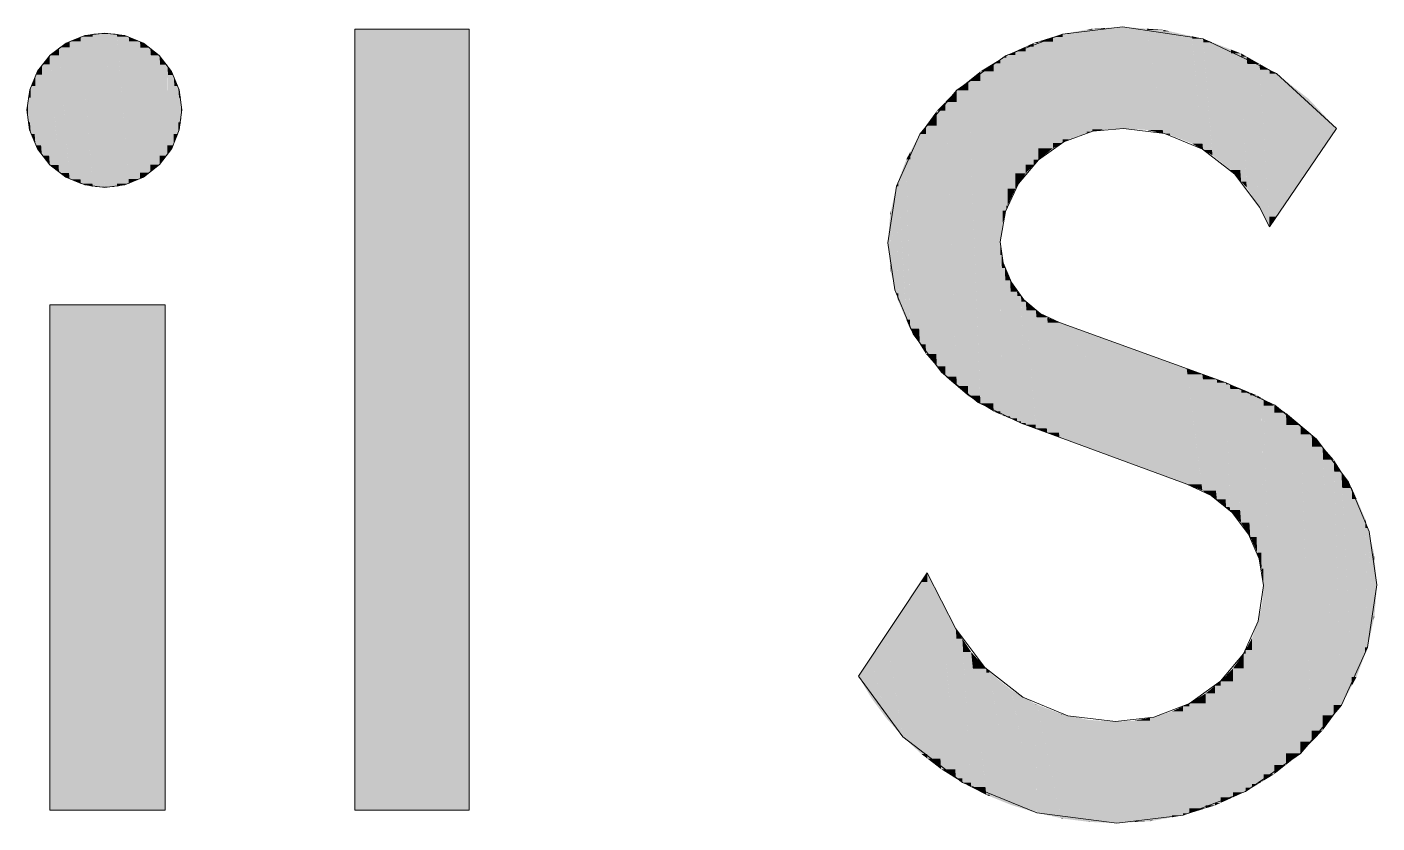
# Model space of a CAD drawing. Extents: x 885 to 2021, y 330 to 1122.
# Drawn here: x 1908.523 to 1912.025, y 643.783 to 645.85 of the extents above; entities that cross this region are included whole.
import ezdxf

# ---------------------------------------------------------------- set-up
doc = ezdxf.new("R2010")
doc.units = 0
doc.layers.get('0').update_dxf_attribs({"lineweight": 25})
doc.layers.add('P11_Plankopf_Ausführung_AF_4_800 Plankopf', color=7, linetype='Continuous', lineweight=25)

# ---------------------------------------------------------------- blocks, each defined once
blk = doc.blocks.new('Referenz-A0T8DITAAL', base_point=(1729.7843, 502.0648))
at = {"layer": 'P11_Plankopf_Ausführung_AF_4_800 Plankopf', "color": 0, "linetype": 'Continuous', "lineweight": 13, "ltscale": 16.9}
for p, q in [((1909.6704, 645.8443), (1909.3738, 645.8443)), ((1909.3738, 645.8443), (1909.3738, 643.8163)), ((1909.6704, 643.8163), (1909.6704, 645.8443)), ((1911.3649, 645.8496), (1911.2093, 645.8314)), ((1911.5736, 645.819), (1911.3649, 645.8496)), ((1908.6246, 645.8078), (1908.5828, 645.7762)), ((1908.6731, 645.8275), (1908.6246, 645.8078)), ((1908.7251, 645.834), (1908.6731, 645.8275)), ((1908.7767, 645.8272), (1908.7251, 645.834)), ((1908.8249, 645.8073), (1908.7767, 645.8272)), ((1908.8662, 645.7757), (1908.8249, 645.8073)), ((1911.2093, 645.8314), (1911.063, 645.7756)), ((1911.7642, 645.7285), (1911.5736, 645.819)), ((1908.5828, 645.7762), (1908.5507, 645.7348)), ((1908.8979, 645.7344), (1908.8662, 645.7757)), ((1911.063, 645.7756), (1910.9348, 645.6856)), ((1908.5507, 645.7348), (1908.5303, 645.6866)), ((1908.9179, 645.6863), (1908.8979, 645.7344)), ((1911.9198, 645.586), (1911.7642, 645.7285)), ((1908.5303, 645.6866), (1908.5231, 645.6347)), ((1908.9247, 645.6347), (1908.9179, 645.6863)), ((1910.9348, 645.6856), (1910.8391, 645.5718)), ((1908.5231, 645.6347), (1908.53, 645.5824)), ((1908.9182, 645.5827), (1908.9247, 645.6347)), ((1908.53, 645.5824), (1908.5502, 645.5337)), ((1908.8984, 645.5341), (1908.9182, 645.5827)), ((1910.8391, 645.5718), (1910.778, 645.4363)), ((1911.2874, 645.5788), (1911.2122, 645.5513)), ((1911.3673, 645.586), (1911.2874, 645.5788)), ((1911.4733, 645.5733), (1911.3673, 645.586)), ((1911.5721, 645.5328), (1911.4733, 645.5733)), ((1911.7457, 645.3305), (1911.9198, 645.586)), ((1908.5502, 645.5337), (1908.5823, 645.4918)), ((1908.8668, 645.4923), (1908.8984, 645.5341)), ((1911.2122, 645.5513), (1911.1466, 645.5052)), ((1911.6564, 645.4673), (1911.5721, 645.5328)), ((1908.5823, 645.4918), (1908.6241, 645.4597)), ((1908.8254, 645.4602), (1908.8668, 645.4923)), ((1911.1466, 645.5052), (1911.0952, 645.4437)), ((1908.6241, 645.4597), (1908.6728, 645.4396)), ((1908.7771, 645.4398), (1908.8254, 645.4602)), ((1911.7202, 645.3816), (1911.6564, 645.4673)), ((1908.6728, 645.4396), (1908.7251, 645.4327)), ((1908.7251, 645.4327), (1908.7771, 645.4398)), ((1910.778, 645.4363), (1910.7561, 645.2893)), ((1911.0952, 645.4437), (1911.0615, 645.3709)), ((1911.0615, 645.3709), (1911.0477, 645.292)), ((1911.7202, 645.3816), (1911.7457, 645.3305)), ((1910.7561, 645.2893), (1910.7741, 645.167)), ((1911.0477, 645.292), (1911.0555, 645.2373)), ((1911.0555, 645.2373), (1911.0763, 645.1862)), ((1911.0763, 645.1862), (1911.1089, 645.1416)), ((1910.7741, 645.167), (1910.8213, 645.0528)), ((1911.1089, 645.1416), (1911.1513, 645.1062)), ((1908.8811, 645.1281), (1908.5819, 645.1281)), ((1908.5819, 645.1281), (1908.5819, 643.8162)), ((1908.8811, 643.8162), (1908.8811, 645.1281)), ((1911.1513, 645.1062), (1911.201, 645.0821)), ((1911.6333, 644.9261), (1911.201, 645.0821)), ((1910.8213, 645.0528), (1910.8947, 644.9534)), ((1910.8947, 644.9534), (1910.99, 644.8747)), ((1911.7596, 644.8675), (1911.6333, 644.9261)), ((1910.99, 644.8747), (1911.1015, 644.8215)), ((1911.8676, 644.7797), (1911.7596, 644.8675)), ((1911.1015, 644.8215), (1911.5311, 644.6628)), ((1911.9509, 644.6681), (1911.8676, 644.7797)), ((1911.5948, 644.6333), (1911.5311, 644.6628)), ((1912.0044, 644.5396), (1911.9509, 644.6681)), ((1911.6494, 644.5892), (1911.5948, 644.6333)), ((1911.6917, 644.5333), (1911.6494, 644.5892)), ((1911.7193, 644.4687), (1911.6917, 644.5333)), ((1912.0247, 644.4019), (1912.0044, 644.5396)), ((1911.7304, 644.3995), (1911.7193, 644.4687)), ((1910.8583, 644.4325), (1910.6795, 644.1641)), ((1910.9326, 644.287), (1910.8583, 644.4325)), ((1911.7168, 644.3075), (1911.7304, 644.3995)), ((1912.0003, 644.2392), (1912.0247, 644.4019)), ((1911.6788, 644.2226), (1911.7168, 644.3075)), ((1910.9326, 644.287), (1911.0075, 644.1865)), ((1911.9324, 644.0895), (1912.0003, 644.2392)), ((1911.6192, 644.1511), (1911.6788, 644.2226)), ((1910.6795, 644.1641), (1910.7949, 644.0071)), ((1911.0075, 644.1865), (1911.1065, 644.1096)), ((1911.5382, 644.0937), (1911.6192, 644.1511)), ((1911.1065, 644.1096), (1911.2224, 644.0618)), ((1911.4455, 644.0581), (1911.5382, 644.0937)), ((1911.8261, 643.964), (1911.9324, 644.0895)), ((1911.2224, 644.0618), (1911.3468, 644.0465)), ((1911.3468, 644.0465), (1911.4455, 644.0581)), ((1910.7949, 644.0071), (1910.9492, 643.8883)), ((1911.6839, 643.8648), (1911.8261, 643.964)), ((1910.9492, 643.8883), (1911.1425, 643.8094)), ((1911.5218, 643.8033), (1911.6839, 643.8648)), ((1908.5819, 643.8162), (1908.8811, 643.8162)), ((1909.3738, 643.8163), (1909.6704, 643.8163)), ((1911.1425, 643.8094), (1911.3495, 643.7832)), ((1911.3495, 643.7832), (1911.5218, 643.8033))]:
    blk.add_line(p, q, dxfattribs=at)
at = {"layer": 'P11_Plankopf_Ausführung_AF_4_800 Plankopf', "color": 0, "linetype": 'Continuous', "lineweight": 0, "ltscale": 0.0169}
for points in [[(1909.3738, 643.8163), (1909.6704, 643.8163), (1909.3738, 645.8443)], [(1909.6704, 643.8163), (1909.6704, 645.8443), (1909.3738, 645.8443)], [(1911.2718, 645.8345), (1911.2266, 645.8345), (1911.2718, 645.8427)], [(1911.2865, 645.8427), (1911.2718, 645.8427), (1911.2865, 645.8454)], [(1911.2865, 645.5778), (1911.2718, 645.5778), (1911.2718, 645.8427)], [(1911.2865, 645.5778), (1911.2865, 645.8427), (1911.2718, 645.8427)], [(1911.3191, 645.8454), (1911.2865, 645.8454), (1911.3191, 645.8471)], [(1911.3191, 645.5842), (1911.2865, 645.5842), (1911.2865, 645.8454)], [(1911.3191, 645.5842), (1911.3191, 645.8454), (1911.2865, 645.8454)], [(1911.3649, 645.8471), (1911.3191, 645.8471), (1911.3649, 645.8496)], [(1911.3649, 645.5859), (1911.3191, 645.5859), (1911.3191, 645.8471)], [(1911.3649, 645.5859), (1911.3649, 645.8471), (1911.3191, 645.8471)], [(1911.3673, 645.586), (1911.3649, 645.586), (1911.3649, 645.8496)], [(1911.3673, 645.8495), (1911.3649, 645.8495), (1911.3649, 645.8496)], [(1911.3673, 645.586), (1911.3673, 645.8495), (1911.3649, 645.8495)], [(1911.4275, 645.586), (1911.3673, 645.586), (1911.3673, 645.8495)], [(1911.4283, 645.8451), (1911.3682, 645.8451), (1911.3673, 645.8495)], [(1911.4283, 645.5823), (1911.4283, 645.8451), (1911.3682, 645.8451)], [(1911.469, 645.5823), (1911.4283, 645.5823), (1911.4283, 645.8451)], [(1911.4704, 645.8421), (1911.4288, 645.8421), (1911.4283, 645.8451)], [(1911.4704, 645.5731), (1911.4704, 645.8421), (1911.4288, 645.8421)], [(1911.4878, 645.5731), (1911.4704, 645.5731), (1911.4704, 645.8421)], [(1911.488, 645.8382), (1911.4706, 645.8382), (1911.4704, 645.8421)], [(1908.6334, 645.7965), (1908.6069, 645.7965), (1908.6334, 645.8124)], [(1908.6339, 645.8124), (1908.6334, 645.8124), (1908.6339, 645.8127)], [(1908.6339, 645.4547), (1908.6334, 645.4547), (1908.6334, 645.8124)], [(1908.6339, 645.4545), (1908.6339, 645.8124), (1908.6334, 645.8124)], [(1908.6627, 645.8127), (1908.6339, 645.8127), (1908.6627, 645.8244)], [(1908.6618, 645.4545), (1908.6339, 645.4545), (1908.6339, 645.8127)], [(1908.6627, 645.4426), (1908.6627, 645.8127), (1908.6339, 645.8127)], [(1908.663, 645.8244), (1908.6627, 645.8244), (1908.663, 645.8246)], [(1908.663, 645.4426), (1908.6627, 645.4426), (1908.6627, 645.8244)], [(1908.663, 645.4425), (1908.663, 645.8244), (1908.6627, 645.8244)], [(1908.6935, 645.8246), (1908.663, 645.8246), (1908.6935, 645.8317)], [(1908.6929, 645.4425), (1908.663, 645.4425), (1908.663, 645.8246)], [(1908.6935, 645.4352), (1908.6935, 645.8246), (1908.663, 645.8246)], [(1908.6937, 645.4352), (1908.6935, 645.4352), (1908.6935, 645.8317)], [(1908.6937, 645.4352), (1908.6937, 645.8317), (1908.6935, 645.8317)], [(1908.6937, 645.8317), (1908.6935, 645.8317), (1908.6937, 645.8317)], [(1908.7251, 645.8317), (1908.6937, 645.8317), (1908.7251, 645.834)], [(1908.7249, 645.4352), (1908.6937, 645.4352), (1908.6937, 645.8317)], [(1908.7251, 645.4327), (1908.7251, 645.8317), (1908.6937, 645.8317)], [(1908.7563, 645.4353), (1908.7251, 645.4353), (1908.7251, 645.834)], [(1908.7563, 645.8315), (1908.7253, 645.8315), (1908.7251, 645.834)], [(1908.7563, 645.4353), (1908.7563, 645.8315), (1908.7253, 645.8315)], [(1908.7565, 645.4353), (1908.7563, 645.4353), (1908.7563, 645.8315)], [(1908.7565, 645.4353), (1908.7565, 645.8315), (1908.7563, 645.8315)], [(1908.7565, 645.8315), (1908.7563, 645.8315), (1908.7563, 645.8315)], [(1908.7868, 645.4428), (1908.7565, 645.4428), (1908.7565, 645.8315)], [(1908.7868, 645.8243), (1908.7571, 645.8243), (1908.7565, 645.8315)], [(1908.7868, 645.4428), (1908.7868, 645.8243), (1908.7571, 645.8243)], [(1908.7871, 645.4429), (1908.7868, 645.4429), (1908.7868, 645.8243)], [(1908.7871, 645.8241), (1908.7868, 645.8241), (1908.7868, 645.8243)], [(1908.7871, 645.4429), (1908.7871, 645.8241), (1908.7868, 645.8241)], [(1908.8157, 645.4549), (1908.7871, 645.4549), (1908.7871, 645.8241)], [(1908.8157, 645.8123), (1908.788, 645.8123), (1908.7871, 645.8241)], [(1908.8157, 645.4549), (1908.8157, 645.8123), (1908.788, 645.8123)], [(1908.8162, 645.4551), (1908.8157, 645.4551), (1908.8157, 645.8123)], [(1908.8162, 645.812), (1908.8157, 645.812), (1908.8157, 645.8123)], [(1908.8162, 645.4551), (1908.8162, 645.812), (1908.8157, 645.812)], [(1908.8424, 645.4714), (1908.8162, 645.4714), (1908.8162, 645.812)], [(1908.8424, 645.796), (1908.8174, 645.796), (1908.8162, 645.812)], [(1911.1344, 645.7987), (1911.1138, 645.7987), (1911.1344, 645.808)], [(1911.1466, 645.808), (1911.1344, 645.808), (1911.1466, 645.8118)], [(1911.1466, 645.5052), (1911.1344, 645.5052), (1911.1344, 645.808)], [(1911.1466, 645.5052), (1911.1466, 645.808), (1911.1344, 645.808)], [(1911.1845, 645.8118), (1911.1466, 645.8118), (1911.1845, 645.8237)], [(1911.1845, 645.5349), (1911.1466, 645.5349), (1911.1466, 645.8118)], [(1911.1845, 645.5349), (1911.1845, 645.8118), (1911.1466, 645.8118)], [(1911.2093, 645.8237), (1911.1845, 645.8237), (1911.2093, 645.8314)], [(1911.2093, 645.5487), (1911.1845, 645.5487), (1911.1845, 645.8237)], [(1911.2093, 645.5487), (1911.2093, 645.8237), (1911.1845, 645.8237)], [(1911.2266, 645.8314), (1911.2093, 645.8314), (1911.2266, 645.8345)], [(1911.2266, 645.5583), (1911.2093, 645.5583), (1911.2093, 645.8314)], [(1911.2266, 645.5583), (1911.2266, 645.8314), (1911.2093, 645.8314)], [(1911.2718, 645.5749), (1911.2266, 645.5749), (1911.2266, 645.8345)], [(1911.2718, 645.5749), (1911.2718, 645.8345), (1911.2266, 645.8345)], [(1911.488, 645.5692), (1911.488, 645.8382), (1911.4706, 645.8382)], [(1911.5407, 645.5692), (1911.488, 645.5692), (1911.488, 645.8382)], [(1911.545, 645.8254), (1911.4905, 645.8254), (1911.488, 645.8382)], [(1911.545, 645.5471), (1911.545, 645.8254), (1911.4905, 645.8254)], [(1911.572, 645.5471), (1911.545, 645.5471), (1911.545, 645.8254)], [(1911.5736, 645.819), (1911.5457, 645.819), (1911.545, 645.8254)], [(1911.5736, 645.5305), (1911.5736, 645.819), (1911.5457, 645.819)], [(1911.5968, 645.5305), (1911.5736, 645.5305), (1911.5736, 645.819)], [(1911.598, 645.8096), (1911.5744, 645.8096), (1911.5736, 645.819)], [(1911.598, 645.5164), (1911.598, 645.8096), (1911.5744, 645.8096)], [(1911.64, 645.5164), (1911.598, 645.5164), (1911.598, 645.8096)], [(1911.6455, 645.7912), (1911.6006, 645.7912), (1911.598, 645.8096)], [(1908.5823, 645.7524), (1908.5622, 645.7524), (1908.5823, 645.7755)], [(1908.5828, 645.7755), (1908.5823, 645.7755), (1908.5828, 645.7762)], [(1908.5828, 645.4918), (1908.5823, 645.4918), (1908.5823, 645.7755)], [(1908.5828, 645.4914), (1908.5828, 645.7755), (1908.5823, 645.7755)], [(1908.6064, 645.7762), (1908.5828, 645.7762), (1908.6064, 645.796)], [(1908.6048, 645.4914), (1908.5828, 645.4914), (1908.5828, 645.7762)], [(1908.6064, 645.4713), (1908.6064, 645.7762), (1908.5828, 645.7762)], [(1908.6069, 645.796), (1908.6064, 645.796), (1908.6069, 645.7965)], [(1908.6069, 645.4713), (1908.6064, 645.4713), (1908.6064, 645.796)], [(1908.6069, 645.4709), (1908.6069, 645.796), (1908.6064, 645.796)], [(1908.6321, 645.4709), (1908.6069, 645.4709), (1908.6069, 645.7965)], [(1908.6334, 645.4547), (1908.6334, 645.7965), (1908.6069, 645.7965)], [(1908.8424, 645.4714), (1908.8424, 645.796), (1908.8174, 645.796)], [(1908.8429, 645.4717), (1908.8424, 645.4717), (1908.8424, 645.796)], [(1908.8429, 645.7955), (1908.8424, 645.7955), (1908.8424, 645.796)], [(1908.8429, 645.4717), (1908.8429, 645.7955), (1908.8424, 645.7955)], [(1908.8662, 645.4919), (1908.8429, 645.4919), (1908.8429, 645.7955)], [(1908.8662, 645.7757), (1908.8444, 645.7757), (1908.8429, 645.7955)], [(1908.8662, 645.4919), (1908.8662, 645.7757), (1908.8444, 645.7757)], [(1908.8668, 645.4923), (1908.8662, 645.4923), (1908.8662, 645.7757)], [(1908.8668, 645.775), (1908.8662, 645.775), (1908.8662, 645.7757)], [(1908.8668, 645.4923), (1908.8668, 645.775), (1908.8662, 645.775)], [(1908.8865, 645.5158), (1908.8668, 645.5158), (1908.8668, 645.775)], [(1908.8865, 645.7519), (1908.8685, 645.7519), (1908.8668, 645.775)], [(1911.0535, 645.7662), (1911.0477, 645.7662), (1911.0535, 645.7698)], [(1911.063, 645.7698), (1911.0535, 645.7698), (1911.063, 645.7756)], [(1911.063, 645.3731), (1911.0535, 645.3731), (1911.0535, 645.7698)], [(1911.063, 645.3731), (1911.063, 645.7698), (1911.0535, 645.7698)], [(1911.0667, 645.7756), (1911.063, 645.7756), (1911.0667, 645.7773)], [(1911.0667, 645.3862), (1911.063, 645.3862), (1911.063, 645.7756)], [(1911.0667, 645.3862), (1911.0667, 645.7756), (1911.063, 645.7756)], [(1911.087, 645.7773), (1911.0667, 645.7773), (1911.087, 645.7865)], [(1911.087, 645.4299), (1911.0667, 645.4299), (1911.0667, 645.7773)], [(1911.087, 645.4299), (1911.087, 645.7773), (1911.0667, 645.7773)], [(1911.1138, 645.7865), (1911.087, 645.7865), (1911.1138, 645.7987)], [(1911.1138, 645.4699), (1911.087, 645.4699), (1911.087, 645.7865)], [(1911.1138, 645.4699), (1911.1138, 645.7865), (1911.087, 645.7865)], [(1911.1344, 645.492), (1911.1138, 645.492), (1911.1138, 645.7987)], [(1911.1344, 645.492), (1911.1344, 645.7987), (1911.1138, 645.7987)], [(1911.6455, 645.478), (1911.6455, 645.7912), (1911.6006, 645.7912)], [(1911.67, 645.478), (1911.6455, 645.478), (1911.6455, 645.7912)], [(1911.6723, 645.7809), (1911.6463, 645.7809), (1911.6455, 645.7912)], [(1911.6723, 645.4485), (1911.6723, 645.7809), (1911.6463, 645.7809)], [(1911.6859, 645.4485), (1911.6723, 645.4485), (1911.6723, 645.7809)], [(1911.6866, 645.7727), (1911.6726, 645.7727), (1911.6723, 645.7809)], [(1911.6866, 645.4327), (1911.6866, 645.7727), (1911.6726, 645.7727)], [(1911.7158, 645.4327), (1911.6866, 645.4327), (1911.6866, 645.7727)], [(1911.7202, 645.7536), (1911.6882, 645.7536), (1911.6866, 645.7727)], [(1908.5617, 645.7256), (1908.5456, 645.7256), (1908.5617, 645.7515)], [(1908.5622, 645.7515), (1908.5617, 645.7515), (1908.5622, 645.7524)], [(1908.5622, 645.516), (1908.5617, 645.516), (1908.5617, 645.7515)], [(1908.5622, 645.5153), (1908.5622, 645.7515), (1908.5617, 645.7515)], [(1908.5805, 645.5153), (1908.5622, 645.5153), (1908.5622, 645.7524)], [(1908.5823, 645.4918), (1908.5823, 645.7524), (1908.5622, 645.7524)], [(1908.8865, 645.5158), (1908.8865, 645.7519), (1908.8685, 645.7519)], [(1908.8871, 645.5164), (1908.8865, 645.5164), (1908.8865, 645.7519)], [(1908.8871, 645.751), (1908.8866, 645.751), (1908.8865, 645.7519)], [(1908.8871, 645.5164), (1908.8871, 645.751), (1908.8866, 645.751)], [(1908.9029, 645.5426), (1908.8871, 645.5426), (1908.8871, 645.751)], [(1908.9029, 645.7252), (1908.889, 645.7252), (1908.8871, 645.751)], [(1910.9961, 645.7092), (1910.9644, 645.7092), (1910.9961, 645.7346)], [(1911.0303, 645.7346), (1910.9961, 645.7346), (1911.0303, 645.7555)], [(1911.0295, 644.8726), (1910.9961, 644.8726), (1910.9961, 645.7346)], [(1911.0303, 644.8516), (1911.0303, 645.7346), (1910.9961, 645.7346)], [(1911.0477, 645.7555), (1911.0303, 645.7555), (1911.0477, 645.7662)], [(1911.0476, 644.8516), (1911.0303, 644.8516), (1911.0303, 645.7555)], [(1911.0477, 644.8442), (1911.0477, 645.7555), (1911.0303, 645.7555)], [(1911.0535, 645.3398), (1911.0477, 645.3398), (1911.0477, 645.7662)], [(1911.0535, 645.3398), (1911.0535, 645.7662), (1911.0477, 645.7662)], [(1911.7202, 645.3816), (1911.7202, 645.7536), (1911.6882, 645.7536)], [(1911.7426, 645.3816), (1911.7202, 645.3816), (1911.7202, 645.7536)], [(1911.7457, 645.739), (1911.7211, 645.739), (1911.7202, 645.7536)], [(1911.7457, 645.3305), (1911.7457, 645.739), (1911.7211, 645.739)], [(1911.7642, 645.3576), (1911.7457, 645.3576), (1911.7457, 645.739)], [(1911.7642, 645.7285), (1911.7462, 645.7285), (1911.7457, 645.739)], [(1908.5451, 645.6966), (1908.5333, 645.6966), (1908.5451, 645.7245)], [(1908.5456, 645.7245), (1908.5451, 645.7245), (1908.5456, 645.7256)], [(1908.5456, 645.543), (1908.5451, 645.543), (1908.5451, 645.7245)], [(1908.5456, 645.5422), (1908.5456, 645.7245), (1908.5451, 645.7245)], [(1908.5597, 645.5422), (1908.5456, 645.5422), (1908.5456, 645.7256)], [(1908.5617, 645.516), (1908.5617, 645.7256), (1908.5456, 645.7256)], [(1908.9029, 645.5426), (1908.9029, 645.7252), (1908.889, 645.7252)], [(1908.9034, 645.5434), (1908.9029, 645.5434), (1908.9029, 645.7252)], [(1908.9034, 645.7241), (1908.9029, 645.7241), (1908.9029, 645.7252)], [(1908.9034, 645.5434), (1908.9034, 645.7241), (1908.9029, 645.7241)], [(1908.9149, 645.5717), (1908.9034, 645.5717), (1908.9034, 645.7241)], [(1908.9149, 645.6963), (1908.9055, 645.6963), (1908.9034, 645.7241)], [(1910.9644, 645.6856), (1910.9348, 645.6856), (1910.9644, 645.7092)], [(1910.9953, 644.8922), (1910.9644, 644.8922), (1910.9644, 645.7092)], [(1910.9961, 644.8726), (1910.9961, 645.7092), (1910.9644, 645.7092)], [(1911.7642, 645.3576), (1911.7642, 645.7285), (1911.7462, 645.7285)], [(1911.8473, 645.4796), (1911.7642, 645.4796), (1911.7642, 645.7285)], [(1911.8473, 645.663), (1911.7861, 645.663), (1911.7642, 645.7285)], [(1908.5256, 645.6347), (1908.5231, 645.6347), (1908.5256, 645.6638)], [(1908.5258, 645.6638), (1908.5256, 645.6638), (1908.5258, 645.6661)], [(1908.5258, 645.6031), (1908.5256, 645.6031), (1908.5256, 645.6638)], [(1908.5258, 645.6023), (1908.5258, 645.6638), (1908.5256, 645.6638)], [(1908.533, 645.6661), (1908.5258, 645.6661), (1908.533, 645.6952)], [(1908.5307, 645.6023), (1908.5258, 645.6023), (1908.5258, 645.6661)], [(1908.533, 645.5723), (1908.533, 645.6661), (1908.5258, 645.6661)], [(1908.5333, 645.6952), (1908.533, 645.6952), (1908.5333, 645.6966)], [(1908.5333, 645.5723), (1908.533, 645.5723), (1908.533, 645.6952)], [(1908.5333, 645.5714), (1908.5333, 645.6952), (1908.533, 645.6952)], [(1908.5429, 645.5714), (1908.5333, 645.5714), (1908.5333, 645.6966)], [(1908.5451, 645.543), (1908.5451, 645.6966), (1908.5333, 645.6966)], [(1908.9149, 645.5717), (1908.9149, 645.6963), (1908.9055, 645.6963)], [(1908.9153, 645.5726), (1908.9149, 645.5726), (1908.9149, 645.6963)], [(1908.9153, 645.6948), (1908.9149, 645.6948), (1908.9149, 645.6963)], [(1908.9153, 645.5726), (1908.9153, 645.6948), (1908.9149, 645.6948)], [(1908.9223, 645.6024), (1908.9153, 645.6024), (1908.9153, 645.6948)], [(1908.9223, 645.6659), (1908.9175, 645.6659), (1908.9153, 645.6948)], [(1908.9223, 645.6024), (1908.9223, 645.6659), (1908.9175, 645.6659)], [(1908.9225, 645.6033), (1908.9223, 645.6033), (1908.9223, 645.6659)], [(1908.9225, 645.6634), (1908.9223, 645.6634), (1908.9223, 645.6659)], [(1908.9225, 645.6033), (1908.9225, 645.6634), (1908.9223, 645.6634)], [(1908.9247, 645.6347), (1908.9225, 645.6347), (1908.9225, 645.6634)], [(1910.9348, 645.6553), (1910.9055, 645.6553), (1910.9348, 645.6856)], [(1910.9635, 644.9174), (1910.9348, 644.9174), (1910.9348, 645.6856)], [(1910.9644, 644.8922), (1910.9644, 645.6856), (1910.9348, 645.6856)], [(1908.5256, 645.6031), (1908.5256, 645.6347), (1908.5231, 645.6347)], [(1908.9225, 645.6033), (1908.9247, 645.6347), (1908.9225, 645.6347)], [(1910.883, 645.5935), (1910.8549, 645.5935), (1910.883, 645.632)], [(1910.9055, 645.632), (1910.883, 645.632), (1910.9055, 645.6553)], [(1910.9047, 644.9683), (1910.883, 644.9683), (1910.883, 645.632)], [(1910.9055, 644.9423), (1910.9055, 645.632), (1910.883, 645.632)], [(1910.9338, 644.9423), (1910.9055, 644.9423), (1910.9055, 645.6553)], [(1910.9348, 644.9174), (1910.9348, 645.6553), (1910.9055, 645.6553)], [(1911.8473, 645.4796), (1911.8473, 645.663), (1911.7861, 645.663)], [(1911.9198, 645.586), (1911.8473, 645.586), (1911.8473, 645.663)], [(1908.5258, 645.6023), (1908.5258, 645.6031), (1908.5256, 645.6031)], [(1908.533, 645.5723), (1908.5307, 645.6023), (1908.5258, 645.6023)], [(1908.9153, 645.5726), (1908.9223, 645.6024), (1908.9153, 645.6024)], [(1908.9223, 645.6024), (1908.9225, 645.6033), (1908.9223, 645.6033)], [(1910.8549, 645.5718), (1910.8391, 645.5718), (1910.8549, 645.5935)], [(1910.8816, 645.0008), (1910.8549, 645.0008), (1910.8549, 645.5935)], [(1910.883, 644.9683), (1910.883, 645.5935), (1910.8549, 645.5935)], [(1908.5333, 645.5714), (1908.5333, 645.5723), (1908.533, 645.5723)], [(1908.5451, 645.543), (1908.5429, 645.5714), (1908.5333, 645.5714)], [(1908.9034, 645.5434), (1908.9149, 645.5717), (1908.9034, 645.5717)], [(1908.9149, 645.5717), (1908.9153, 645.5726), (1908.9149, 645.5726)], [(1910.8391, 645.5248), (1910.8139, 645.5248), (1910.8391, 645.5718)], [(1910.8542, 645.0261), (1910.8391, 645.0261), (1910.8391, 645.5718)], [(1910.8549, 645.0008), (1910.8549, 645.5718), (1910.8391, 645.5718)], [(1911.2093, 645.5487), (1911.2266, 645.5583), (1911.2093, 645.5583)], [(1911.2266, 645.5583), (1911.2718, 645.5749), (1911.2266, 645.5749)], [(1911.2718, 645.5749), (1911.2865, 645.5778), (1911.2718, 645.5778)], [(1911.2865, 645.5778), (1911.3191, 645.5842), (1911.2865, 645.5842)], [(1911.3191, 645.5842), (1911.3649, 645.5859), (1911.3191, 645.5859)], [(1911.3649, 645.5859), (1911.3673, 645.586), (1911.3649, 645.586)], [(1911.4283, 645.5823), (1911.4275, 645.586), (1911.3673, 645.586)], [(1911.4704, 645.5731), (1911.469, 645.5823), (1911.4283, 645.5823)], [(1911.488, 645.5692), (1911.4878, 645.5731), (1911.4704, 645.5731)], [(1911.545, 645.5471), (1911.5407, 645.5692), (1911.488, 645.5692)], [(1911.8473, 645.4796), (1911.9198, 645.586), (1911.8473, 645.586)], [(1908.5456, 645.5422), (1908.5456, 645.543), (1908.5451, 645.543)], [(1908.5617, 645.516), (1908.5597, 645.5422), (1908.5456, 645.5422)], [(1908.8871, 645.5164), (1908.9029, 645.5426), (1908.8871, 645.5426)], [(1908.9029, 645.5426), (1908.9034, 645.5434), (1908.9029, 645.5434)], [(1910.8139, 645.5062), (1910.8039, 645.5062), (1910.8139, 645.5248)], [(1910.8371, 645.0664), (1910.8139, 645.0664), (1910.8139, 645.5248)], [(1910.8391, 645.0261), (1910.8391, 645.5248), (1910.8139, 645.5248)], [(1911.1466, 645.5052), (1911.1845, 645.5349), (1911.1466, 645.5349)], [(1911.1845, 645.5349), (1911.2093, 645.5487), (1911.1845, 645.5487)], [(1911.5736, 645.5305), (1911.572, 645.5471), (1911.545, 645.5471)], [(1911.598, 645.5164), (1911.5968, 645.5305), (1911.5736, 645.5305)], [(1908.5622, 645.5153), (1908.5622, 645.516), (1908.5617, 645.516)], [(1908.5823, 645.4918), (1908.5805, 645.5153), (1908.5622, 645.5153)], [(1908.5828, 645.4914), (1908.5828, 645.4918), (1908.5823, 645.4918)], [(1908.6064, 645.4713), (1908.6048, 645.4914), (1908.5828, 645.4914)], [(1908.8429, 645.4717), (1908.8662, 645.4919), (1908.8429, 645.4919)], [(1908.8662, 645.4919), (1908.8668, 645.4923), (1908.8662, 645.4923)], [(1908.8668, 645.4923), (1908.8865, 645.5158), (1908.8668, 645.5158)], [(1908.8865, 645.5158), (1908.8871, 645.5164), (1908.8865, 645.5164)], [(1910.8039, 645.4506), (1910.7833, 645.4506), (1910.8039, 645.5062)], [(1910.8133, 645.0896), (1910.8039, 645.0896), (1910.8039, 645.5062)], [(1910.8139, 645.0664), (1910.8139, 645.5062), (1910.8039, 645.5062)], [(1911.1138, 645.4699), (1911.1344, 645.492), (1911.1138, 645.492)], [(1911.1344, 645.492), (1911.1466, 645.5052), (1911.1344, 645.5052)], [(1911.6455, 645.478), (1911.64, 645.5164), (1911.598, 645.5164)], [(1908.6069, 645.4709), (1908.6069, 645.4713), (1908.6064, 645.4713)], [(1908.6334, 645.4547), (1908.6321, 645.4709), (1908.6069, 645.4709)], [(1908.6339, 645.4545), (1908.6339, 645.4547), (1908.6334, 645.4547)], [(1908.6627, 645.4426), (1908.6618, 645.4545), (1908.6339, 645.4545)], [(1908.7871, 645.4429), (1908.8157, 645.4549), (1908.7871, 645.4549)], [(1908.8157, 645.4549), (1908.8162, 645.4551), (1908.8157, 645.4551)], [(1908.8162, 645.4551), (1908.8424, 645.4714), (1908.8162, 645.4714)], [(1908.8424, 645.4714), (1908.8429, 645.4717), (1908.8424, 645.4717)], [(1911.087, 645.4299), (1911.1138, 645.4699), (1911.087, 645.4699)], [(1911.6723, 645.4485), (1911.67, 645.478), (1911.6455, 645.478)], [(1911.7642, 645.3576), (1911.8473, 645.4796), (1911.7642, 645.4796)], [(1908.663, 645.4425), (1908.663, 645.4426), (1908.6627, 645.4426)], [(1908.6935, 645.4352), (1908.6929, 645.4425), (1908.663, 645.4425)], [(1908.6937, 645.4352), (1908.6937, 645.4352), (1908.6935, 645.4352)], [(1908.7251, 645.4327), (1908.7249, 645.4352), (1908.6937, 645.4352)], [(1908.7251, 645.4327), (1908.7563, 645.4353), (1908.7251, 645.4353)], [(1908.7563, 645.4353), (1908.7565, 645.4353), (1908.7563, 645.4353)], [(1908.7565, 645.4353), (1908.7868, 645.4428), (1908.7565, 645.4428)], [(1908.7868, 645.4428), (1908.7871, 645.4429), (1908.7868, 645.4429)], [(1910.778, 645.3721), (1910.7639, 645.3721), (1910.778, 645.4363)], [(1910.7833, 645.4363), (1910.778, 645.4363), (1910.7833, 645.4506)], [(1910.7829, 645.1578), (1910.778, 645.1578), (1910.778, 645.4363)], [(1910.7833, 645.1374), (1910.7833, 645.4363), (1910.778, 645.4363)], [(1910.8011, 645.1374), (1910.7833, 645.1374), (1910.7833, 645.4506)], [(1910.8039, 645.0896), (1910.8039, 645.4506), (1910.7833, 645.4506)], [(1911.0667, 645.3862), (1911.087, 645.4299), (1911.0667, 645.4299)], [(1911.6866, 645.4327), (1911.6859, 645.4485), (1911.6723, 645.4485)], [(1911.7202, 645.3816), (1911.7158, 645.4327), (1911.6866, 645.4327)], [(1911.063, 645.3731), (1911.0667, 645.3862), (1911.063, 645.3862)], [(1910.762, 645.2893), (1910.7561, 645.2893), (1910.762, 645.3635)], [(1910.7639, 645.3635), (1910.762, 645.3635), (1910.7639, 645.3721)], [(1910.7636, 645.2311), (1910.762, 645.2311), (1910.762, 645.3635)], [(1910.7639, 645.2123), (1910.7639, 645.3635), (1910.762, 645.3635)], [(1910.7744, 645.2123), (1910.7639, 645.2123), (1910.7639, 645.3721)], [(1910.778, 645.1578), (1910.778, 645.3721), (1910.7639, 645.3721)], [(1911.0535, 645.3398), (1911.063, 645.3731), (1911.0535, 645.3731)], [(1911.7457, 645.3305), (1911.7426, 645.3816), (1911.7202, 645.3816)], [(1911.7457, 645.3305), (1911.7642, 645.3576), (1911.7457, 645.3576)], [(1911.0477, 645.292), (1911.0535, 645.3398), (1911.0477, 645.3398)], [(1910.762, 645.2311), (1910.762, 645.2893), (1910.7561, 645.2893)], [(1911.051, 644.8442), (1911.0477, 644.8442), (1911.0477, 645.292)], [(1911.051, 645.2576), (1911.048, 645.2576), (1911.0477, 645.292)], [(1911.051, 644.8428), (1911.051, 645.2576), (1911.048, 645.2576)], [(1911.0595, 644.8428), (1911.051, 644.8428), (1911.051, 645.2576)], [(1911.0595, 645.2241), (1911.0517, 645.2241), (1911.051, 645.2576)], [(1910.7639, 645.2123), (1910.7636, 645.2311), (1910.762, 645.2311)], [(1910.778, 645.1578), (1910.7744, 645.2123), (1910.7639, 645.2123)], [(1911.0595, 644.8392), (1911.0595, 645.2241), (1911.0517, 645.2241)], [(1911.0729, 644.8392), (1911.0595, 644.8392), (1911.0595, 645.2241)], [(1911.0731, 645.1923), (1911.0606, 645.1923), (1911.0595, 645.2241)], [(1911.0731, 644.8336), (1911.0731, 645.1923), (1911.0606, 645.1923)], [(1911.0909, 644.8336), (1911.0731, 644.8336), (1911.0731, 645.1923)], [(1911.0913, 645.1629), (1911.0745, 645.1629), (1911.0731, 645.1923)], [(1910.7833, 645.1374), (1910.7829, 645.1578), (1910.778, 645.1578)], [(1911.0913, 644.8259), (1911.0913, 645.1629), (1911.0745, 645.1629)], [(1911.1014, 644.8259), (1911.0913, 644.8259), (1911.0913, 645.1629)], [(1911.1015, 645.1509), (1911.0916, 645.1509), (1911.0913, 645.1629)], [(1911.1015, 644.8215), (1911.1015, 645.1509), (1911.0916, 645.1509)], [(1911.1136, 644.8215), (1911.1015, 644.8215), (1911.1015, 645.1509)], [(1911.1137, 645.1366), (1911.1021, 645.1366), (1911.1015, 645.1509)], [(1908.5819, 643.8162), (1908.8811, 643.8162), (1908.5819, 645.1281)], [(1908.8811, 643.8162), (1908.8811, 645.1281), (1908.5819, 645.1281)], [(1910.8039, 645.0896), (1910.8011, 645.1374), (1910.7833, 645.1374)], [(1911.1137, 644.817), (1911.1137, 645.1366), (1911.1021, 645.1366)], [(1911.1391, 644.817), (1911.1137, 644.817), (1911.1137, 645.1366)], [(1911.1399, 645.1141), (1911.1155, 645.1141), (1911.1137, 645.1366)], [(1911.1399, 644.8074), (1911.1399, 645.1141), (1911.1155, 645.1141)], [(1911.1682, 644.8074), (1911.1399, 644.8074), (1911.1399, 645.1141)], [(1911.1692, 645.0958), (1911.1416, 645.0958), (1911.1399, 645.1141)], [(1910.8139, 645.0664), (1910.8133, 645.0896), (1910.8039, 645.0896)], [(1911.1692, 644.7965), (1911.1692, 645.0958), (1911.1416, 645.0958)], [(1911.1998, 644.7965), (1911.1692, 644.7965), (1911.1692, 645.0958)], [(1911.201, 645.0821), (1911.1706, 645.0821), (1911.1692, 645.0958)], [(1911.201, 644.7848), (1911.201, 645.0821), (1911.1706, 645.0821)], [(1911.4351, 644.7848), (1911.201, 644.7848), (1911.201, 645.0821)], [(1911.5311, 644.963), (1911.2948, 644.963), (1911.201, 645.0821)], [(1910.8391, 645.0261), (1910.8371, 645.0664), (1910.8139, 645.0664)], [(1910.8549, 645.0008), (1910.8542, 645.0261), (1910.8391, 645.0261)], [(1910.883, 644.9683), (1910.8816, 645.0008), (1910.8549, 645.0008)], [(1910.9055, 644.9423), (1910.9047, 644.9683), (1910.883, 644.9683)], [(1910.9348, 644.9174), (1910.9338, 644.9423), (1910.9055, 644.9423)], [(1911.5311, 644.6628), (1911.5311, 644.963), (1911.2948, 644.963)], [(1911.5696, 644.6628), (1911.5311, 644.6628), (1911.5311, 644.963)], [(1911.5718, 644.9483), (1911.533, 644.9483), (1911.5311, 644.963)], [(1911.5718, 644.6462), (1911.5718, 644.9483), (1911.533, 644.9483)], [(1911.6068, 644.6462), (1911.5718, 644.6462), (1911.5718, 644.9483)], [(1911.6094, 644.9347), (1911.5733, 644.9347), (1911.5718, 644.9483)], [(1911.6094, 644.6235), (1911.6094, 644.9347), (1911.5733, 644.9347)], [(1911.6319, 644.6235), (1911.6094, 644.6235), (1911.6094, 644.9347)], [(1911.6333, 644.9261), (1911.61, 644.9261), (1911.6094, 644.9347)], [(1910.9644, 644.8922), (1910.9635, 644.9174), (1910.9348, 644.9174)], [(1911.6333, 644.6037), (1911.6333, 644.9261), (1911.61, 644.9261)], [(1911.6429, 644.6037), (1911.6333, 644.6037), (1911.6333, 644.9261)], [(1911.6432, 644.9221), (1911.6334, 644.9221), (1911.6333, 644.9261)], [(1911.6432, 644.5955), (1911.6432, 644.9221), (1911.6334, 644.9221)], [(1911.6696, 644.5955), (1911.6432, 644.5955), (1911.6432, 644.9221)], [(1911.6723, 644.9102), (1911.6441, 644.9102), (1911.6432, 644.9221)], [(1911.6723, 644.5626), (1911.6723, 644.9102), (1911.6441, 644.9102)], [(1911.6938, 644.5626), (1911.6723, 644.5626), (1911.6723, 644.9102)], [(1911.696, 644.9004), (1911.6729, 644.9004), (1911.6723, 644.9102)], [(1911.696, 644.5256), (1911.696, 644.9004), (1911.6729, 644.9004)], [(1911.7122, 644.5256), (1911.696, 644.5256), (1911.696, 644.9004)], [(1911.7139, 644.8931), (1911.6963, 644.8931), (1911.696, 644.9004)], [(1911.7139, 644.4855), (1911.7139, 644.8931), (1911.6963, 644.8931)], [(1911.714, 644.4855), (1911.7139, 644.4855), (1911.7139, 644.8931)], [(1911.714, 644.4852), (1911.714, 644.8931), (1911.7139, 644.8931)], [(1911.714, 644.8931), (1911.7139, 644.8931), (1911.7139, 644.8931)], [(1911.7244, 644.4852), (1911.714, 644.4852), (1911.714, 644.8931)], [(1911.7254, 644.8862), (1911.7141, 644.8862), (1911.714, 644.8931)], [(1910.9961, 644.8726), (1910.9953, 644.8922), (1910.9644, 644.8922)], [(1911.0303, 644.8516), (1911.0295, 644.8726), (1910.9961, 644.8726)], [(1911.7254, 644.4431), (1911.7254, 644.8862), (1911.7141, 644.8862)], [(1911.73, 644.4431), (1911.7254, 644.4431), (1911.7254, 644.8862)], [(1911.7304, 644.8832), (1911.7255, 644.8832), (1911.7254, 644.8862)], [(1911.7304, 644.3995), (1911.7304, 644.8832), (1911.7255, 644.8832)], [(1911.7581, 643.91), (1911.7304, 643.91), (1911.7304, 644.8832)], [(1911.7581, 644.8665), (1911.7309, 644.8665), (1911.7304, 644.8832)], [(1911.7581, 643.91), (1911.7581, 644.8665), (1911.7309, 644.8665)], [(1911.7886, 643.9342), (1911.7581, 643.9342), (1911.7581, 644.8665)], [(1911.7886, 644.8481), (1911.7587, 644.8481), (1911.7581, 644.8665)], [(1911.0477, 644.8442), (1911.0476, 644.8516), (1911.0303, 644.8516)], [(1911.051, 644.8428), (1911.051, 644.8442), (1911.0477, 644.8442)], [(1911.0595, 644.8392), (1911.0595, 644.8428), (1911.051, 644.8428)], [(1911.0731, 644.8336), (1911.0729, 644.8392), (1911.0595, 644.8392)], [(1911.0913, 644.8259), (1911.0909, 644.8336), (1911.0731, 644.8336)], [(1911.1015, 644.8215), (1911.1014, 644.8259), (1911.0913, 644.8259)], [(1911.7886, 643.9342), (1911.7886, 644.8481), (1911.7587, 644.8481)], [(1911.8261, 643.964), (1911.7886, 643.964), (1911.7886, 644.8481)], [(1911.8261, 644.8166), (1911.7899, 644.8166), (1911.7886, 644.8481)], [(1911.1137, 644.817), (1911.1136, 644.8215), (1911.1015, 644.8215)], [(1911.1399, 644.8074), (1911.1391, 644.817), (1911.1137, 644.817)], [(1911.1692, 644.7965), (1911.1682, 644.8074), (1911.1399, 644.8074)], [(1911.201, 644.7848), (1911.1998, 644.7965), (1911.1692, 644.7965)], [(1911.8261, 643.964), (1911.8261, 644.8166), (1911.7899, 644.8166)], [(1911.8554, 643.9941), (1911.8261, 643.9941), (1911.8261, 644.8166)], [(1911.8554, 644.7921), (1911.827, 644.7921), (1911.8261, 644.8166)], [(1911.8554, 643.9941), (1911.8554, 644.7921), (1911.827, 644.7921)], [(1911.8836, 644.0231), (1911.8554, 644.0231), (1911.8554, 644.7921)], [(1911.8836, 644.7598), (1911.8565, 644.7598), (1911.8554, 644.7921)], [(1911.5311, 644.6628), (1911.4351, 644.7848), (1911.201, 644.7848)], [(1911.8836, 644.0231), (1911.8836, 644.7598), (1911.8565, 644.7598)], [(1911.9127, 644.0627), (1911.8836, 644.0627), (1911.8836, 644.7598)], [(1911.9127, 644.7265), (1911.885, 644.7265), (1911.8836, 644.7598)], [(1911.9127, 644.0627), (1911.9127, 644.7265), (1911.885, 644.7265)], [(1911.9324, 644.0895), (1911.9127, 644.0895), (1911.9127, 644.7265)], [(1911.9324, 644.6954), (1911.9137, 644.6954), (1911.9127, 644.7265)], [(1911.9324, 644.0895), (1911.9324, 644.6954), (1911.9137, 644.6954)], [(1911.9593, 644.1394), (1911.9324, 644.1394), (1911.9324, 644.6954)], [(1911.9593, 644.6528), (1911.9345, 644.6528), (1911.9324, 644.6954)], [(1911.5718, 644.6462), (1911.5696, 644.6628), (1911.5311, 644.6628)], [(1911.9593, 644.1394), (1911.9593, 644.6528), (1911.9345, 644.6528)], [(1911.9716, 644.162), (1911.9593, 644.162), (1911.9593, 644.6528)], [(1911.9716, 644.6247), (1911.96, 644.6247), (1911.9593, 644.6528)], [(1911.6094, 644.6235), (1911.6068, 644.6462), (1911.5718, 644.6462)], [(1911.6333, 644.6037), (1911.6319, 644.6235), (1911.6094, 644.6235)], [(1911.9716, 644.162), (1911.9716, 644.6247), (1911.96, 644.6247)], [(1911.994, 644.2223), (1911.9716, 644.2223), (1911.9716, 644.6247)], [(1911.994, 644.5729), (1911.9744, 644.5729), (1911.9716, 644.6247)], [(1911.6432, 644.5955), (1911.6429, 644.6037), (1911.6333, 644.6037)], [(1911.6723, 644.5626), (1911.6696, 644.5955), (1911.6432, 644.5955)], [(1911.696, 644.5256), (1911.6938, 644.5626), (1911.6723, 644.5626)], [(1911.994, 644.2223), (1911.994, 644.5729), (1911.9744, 644.5729)], [(1912.0003, 644.2392), (1911.994, 644.2392), (1911.994, 644.5729)], [(1912.0003, 644.5487), (1911.9945, 644.5487), (1911.994, 644.5729)], [(1912.0003, 644.2392), (1912.0003, 644.5487), (1911.9945, 644.5487)], [(1912.016, 644.3099), (1912.0003, 644.3099), (1912.0003, 644.5487)], [(1912.016, 644.4886), (1912.0043, 644.4886), (1912.0003, 644.5487)], [(1911.7139, 644.4855), (1911.7122, 644.5256), (1911.696, 644.5256)], [(1911.714, 644.4852), (1911.714, 644.4855), (1911.7139, 644.4855)], [(1911.7254, 644.4431), (1911.7244, 644.4852), (1911.714, 644.4852)], [(1912.016, 644.3099), (1912.016, 644.4886), (1912.0043, 644.4886)], [(1912.0182, 644.3197), (1912.016, 644.3197), (1912.016, 644.4886)], [(1912.0182, 644.467), (1912.0163, 644.467), (1912.016, 644.4886)], [(1911.7304, 644.3995), (1911.73, 644.4431), (1911.7254, 644.4431)], [(1912.0182, 644.3197), (1912.0182, 644.467), (1912.0163, 644.467)], [(1912.0247, 644.4019), (1912.0182, 644.4019), (1912.0182, 644.467)], [(1910.8425, 644.3373), (1910.7949, 644.3373), (1910.8425, 644.4088)], [(1910.8583, 644.4088), (1910.8425, 644.4088), (1910.8583, 644.4325)], [(1910.8579, 643.9628), (1910.8425, 643.9628), (1910.8425, 644.4088)], [(1910.8583, 643.9506), (1910.8583, 644.4088), (1910.8425, 644.4088)], [(1910.8922, 643.9506), (1910.8583, 643.9506), (1910.8583, 644.4325)], [(1910.8941, 644.3623), (1910.8632, 644.3623), (1910.8583, 644.4325)], [(1911.7304, 644.353), (1911.7267, 644.353), (1911.7304, 644.3995)], [(1912.0182, 644.3197), (1912.0247, 644.4019), (1912.0182, 644.4019)], [(1910.7949, 644.2723), (1910.7516, 644.2723), (1910.7949, 644.3373)], [(1910.8369, 644.0071), (1910.7949, 644.0071), (1910.7949, 644.3373)], [(1910.8425, 643.9628), (1910.8425, 644.3373), (1910.7949, 644.3373)], [(1910.8941, 643.923), (1910.8941, 644.3623), (1910.8632, 644.3623)], [(1910.9306, 643.923), (1910.8941, 643.923), (1910.8941, 644.3623)], [(1910.9326, 644.287), (1910.9004, 644.287), (1910.8941, 644.3623)], [(1911.7267, 644.3075), (1911.7168, 644.3075), (1911.7267, 644.353)], [(1911.7304, 643.8931), (1911.7267, 643.8931), (1911.7267, 644.353)], [(1911.7304, 643.8931), (1911.7304, 644.353), (1911.7267, 644.353)], [(1911.7168, 644.2637), (1911.7007, 644.2637), (1911.7168, 644.3075)], [(1911.7267, 643.8909), (1911.7168, 643.8909), (1911.7168, 644.3075)], [(1911.7267, 643.8909), (1911.7267, 644.3075), (1911.7168, 644.3075)], [(1912.0003, 644.2392), (1912.016, 644.3099), (1912.0003, 644.3099)], [(1912.016, 644.3099), (1912.0182, 644.3197), (1912.016, 644.3197)], [(1910.7516, 644.2144), (1910.713, 644.2144), (1910.7516, 644.2723)], [(1910.7869, 644.0558), (1910.7516, 644.0558), (1910.7516, 644.2723)], [(1910.7949, 644.0071), (1910.7949, 644.2723), (1910.7516, 644.2723)], [(1910.9326, 643.8988), (1910.9326, 644.287), (1910.9004, 644.287)], [(1910.9488, 643.8988), (1910.9326, 643.8988), (1910.9326, 644.287)], [(1910.9492, 644.2618), (1910.9336, 644.2618), (1910.9326, 644.287)], [(1911.7007, 644.2322), (1911.6839, 644.2322), (1911.7007, 644.2637)], [(1911.7168, 643.8848), (1911.7007, 643.8848), (1911.7007, 644.2637)], [(1911.7168, 643.8848), (1911.7168, 644.2637), (1911.7007, 644.2637)], [(1910.9492, 643.8883), (1910.9492, 644.2618), (1910.9336, 644.2618)], [(1910.9714, 643.8883), (1910.9492, 643.8883), (1910.9492, 644.2618)], [(1910.9721, 644.2271), (1910.9513, 644.2271), (1910.9492, 644.2618)], [(1911.6839, 644.2226), (1911.6788, 644.2226), (1911.6839, 644.2322)], [(1911.7007, 643.875), (1911.6839, 643.875), (1911.6839, 644.2322)], [(1911.7007, 643.875), (1911.7007, 644.2322), (1911.6839, 644.2322)], [(1911.994, 644.2223), (1912.0003, 644.2392), (1911.994, 644.2392)], [(1910.713, 644.1641), (1910.6795, 644.1641), (1910.713, 644.2144)], [(1910.7388, 644.1082), (1910.713, 644.1082), (1910.713, 644.2144)], [(1910.7516, 644.0558), (1910.7516, 644.2144), (1910.713, 644.2144)], [(1910.9721, 643.8766), (1910.9721, 644.2271), (1910.9513, 644.2271)], [(1911.0091, 643.8766), (1910.9721, 643.8766), (1910.9721, 644.2271)], [(1911.0113, 644.1839), (1910.9766, 644.1839), (1910.9721, 644.2271)], [(1911.6788, 644.1848), (1911.6514, 644.1848), (1911.6788, 644.2226)], [(1911.6839, 643.8648), (1911.6788, 643.8648), (1911.6788, 644.2226)], [(1911.6839, 643.8648), (1911.6839, 644.2226), (1911.6788, 644.2226)], [(1911.9716, 644.162), (1911.994, 644.2223), (1911.9716, 644.2223)], [(1910.713, 644.1082), (1910.713, 644.1641), (1910.6795, 644.1641)], [(1911.0113, 643.8564), (1911.0113, 644.1839), (1910.9766, 644.1839)], [(1911.0202, 643.8564), (1911.0113, 643.8564), (1911.0113, 644.1839)], [(1911.0203, 644.1739), (1911.0115, 644.1739), (1911.0113, 644.1839)], [(1911.0203, 643.8527), (1911.0203, 644.1739), (1911.0115, 644.1739)], [(1911.0722, 643.8527), (1911.0203, 643.8527), (1911.0203, 644.1739)], [(1911.0758, 644.129), (1911.0276, 644.129), (1911.0203, 644.1739)], [(1911.6514, 644.1511), (1911.6192, 644.1511), (1911.6514, 644.1848)], [(1911.6788, 643.8625), (1911.6514, 643.8625), (1911.6514, 644.1848)], [(1911.6788, 643.8625), (1911.6788, 644.1848), (1911.6514, 644.1848)], [(1911.9593, 644.1394), (1911.9716, 644.162), (1911.9593, 644.162)], [(1911.0758, 643.8301), (1911.0758, 644.129), (1911.0276, 644.129)], [(1911.0761, 643.8301), (1911.0758, 643.8301), (1911.0758, 644.129)], [(1911.0761, 644.1288), (1911.0758, 644.1288), (1911.0758, 644.129)], [(1911.0761, 643.83), (1911.0761, 644.1288), (1911.0758, 644.1288)], [(1911.1345, 643.83), (1911.0761, 643.83), (1911.0761, 644.1288)], [(1911.1382, 644.0928), (1911.0832, 644.0928), (1911.0761, 644.1288)], [(1911.6047, 644.1198), (1911.5805, 644.1198), (1911.6047, 644.1394)], [(1911.6192, 644.1394), (1911.6047, 644.1394), (1911.6192, 644.1511)], [(1911.6192, 643.8356), (1911.6047, 643.8356), (1911.6047, 644.1394)], [(1911.6192, 643.8356), (1911.6192, 644.1394), (1911.6047, 644.1394)], [(1911.6514, 643.8501), (1911.6192, 643.8501), (1911.6192, 644.1511)], [(1911.6514, 643.8501), (1911.6514, 644.1511), (1911.6192, 644.1511)], [(1911.9324, 644.0895), (1911.9593, 644.1394), (1911.9324, 644.1394)], [(1910.7516, 644.0558), (1910.7388, 644.1082), (1910.713, 644.1082)], [(1911.1382, 643.8107), (1911.1382, 644.0928), (1911.0832, 644.0928)], [(1911.1424, 643.8107), (1911.1382, 643.8107), (1911.1382, 644.0928)], [(1911.1425, 644.0911), (1911.1382, 644.0911), (1911.1382, 644.0928)], [(1911.1425, 643.8094), (1911.1425, 644.0911), (1911.1382, 644.0911)], [(1911.2022, 643.8094), (1911.1425, 643.8094), (1911.1425, 644.0911)], [(1911.2051, 644.0667), (1911.1477, 644.0667), (1911.1425, 644.0911)], [(1911.5382, 644.0862), (1911.5218, 644.0862), (1911.5382, 644.0937)], [(1911.5805, 644.0937), (1911.5382, 644.0937), (1911.5805, 644.1198)], [(1911.5805, 643.8215), (1911.5382, 643.8215), (1911.5382, 644.0937)], [(1911.5805, 643.8215), (1911.5805, 644.0937), (1911.5382, 644.0937)], [(1911.6047, 643.829), (1911.5805, 643.829), (1911.5805, 644.1198)], [(1911.6047, 643.829), (1911.6047, 644.1198), (1911.5805, 644.1198)], [(1911.9127, 644.0627), (1911.9324, 644.0895), (1911.9127, 644.0895)], [(1910.7949, 644.0071), (1910.7869, 644.0558), (1910.7516, 644.0558)], [(1911.2051, 643.7959), (1911.2051, 644.0667), (1911.1477, 644.0667)], [(1911.2106, 643.7959), (1911.2051, 643.7959), (1911.2051, 644.0667)], [(1911.2106, 644.0654), (1911.2051, 644.0654), (1911.2051, 644.0667)], [(1911.2106, 643.7947), (1911.2106, 644.0654), (1911.2051, 644.0654)], [(1911.2733, 643.7947), (1911.2106, 643.7947), (1911.2106, 644.0654)], [(1911.2752, 644.0511), (1911.2139, 644.0511), (1911.2106, 644.0654)], [(1911.4363, 644.0492), (1911.3965, 644.0492), (1911.4363, 644.0564)], [(1911.4455, 644.0564), (1911.4363, 644.0564), (1911.4455, 644.0581)], [(1911.4455, 643.7896), (1911.4363, 643.7896), (1911.4363, 644.0564)], [(1911.4455, 643.7896), (1911.4455, 644.0564), (1911.4363, 644.0564)], [(1911.4929, 644.0581), (1911.4455, 644.0581), (1911.4929, 644.073)], [(1911.4929, 643.7981), (1911.4455, 643.7981), (1911.4455, 644.0581)], [(1911.4929, 643.7981), (1911.4929, 644.0581), (1911.4455, 644.0581)], [(1911.5218, 644.073), (1911.4929, 644.073), (1911.5218, 644.0862)], [(1911.5218, 643.8033), (1911.4929, 643.8033), (1911.4929, 644.073)], [(1911.5218, 643.8033), (1911.5218, 644.073), (1911.4929, 644.073)], [(1911.5382, 643.8084), (1911.5218, 643.8084), (1911.5218, 644.0862)], [(1911.5382, 643.8084), (1911.5382, 644.0862), (1911.5218, 644.0862)], [(1911.8836, 644.0231), (1911.9127, 644.0627), (1911.8836, 644.0627)], [(1911.2752, 643.7865), (1911.2752, 644.0511), (1911.2139, 644.0511)], [(1911.2798, 643.7865), (1911.2752, 643.7865), (1911.2752, 644.0511)], [(1911.2798, 644.0508), (1911.2752, 644.0508), (1911.2752, 644.0511)], [(1911.2798, 643.7859), (1911.2798, 644.0508), (1911.2752, 644.0508)], [(1911.3462, 643.7859), (1911.2798, 643.7859), (1911.2798, 644.0508)], [(1911.3468, 644.0465), (1911.2809, 644.0465), (1911.2798, 644.0508)], [(1911.3468, 643.7833), (1911.3468, 644.0465), (1911.2809, 644.0465)], [(1911.3495, 644.0465), (1911.3468, 644.0465), (1911.3495, 644.0467)], [(1911.3495, 643.7833), (1911.3468, 643.7833), (1911.3468, 644.0465)], [(1911.3495, 643.7832), (1911.3495, 644.0465), (1911.3468, 644.0465)], [(1911.3965, 644.0467), (1911.3495, 644.0467), (1911.3965, 644.0492)], [(1911.3965, 643.7858), (1911.3495, 643.7858), (1911.3495, 644.0467)], [(1911.3965, 643.7858), (1911.3965, 644.0467), (1911.3495, 644.0467)], [(1911.4363, 643.7879), (1911.3965, 643.7879), (1911.3965, 644.0492)], [(1911.4363, 643.7879), (1911.4363, 644.0492), (1911.3965, 644.0492)], [(1911.8554, 643.9941), (1911.8836, 644.0231), (1911.8554, 644.0231)], [(1910.8425, 643.9628), (1910.8369, 644.0071), (1910.7949, 644.0071)], [(1911.8261, 643.964), (1911.8554, 643.9941), (1911.8261, 643.9941)], [(1910.8583, 643.9506), (1910.8579, 643.9628), (1910.8425, 643.9628)], [(1910.8941, 643.923), (1910.8922, 643.9506), (1910.8583, 643.9506)], [(1911.7886, 643.9342), (1911.8261, 643.964), (1911.7886, 643.964)], [(1910.9326, 643.8988), (1910.9306, 643.923), (1910.8941, 643.923)], [(1911.7581, 643.91), (1911.7886, 643.9342), (1911.7581, 643.9342)], [(1910.9492, 643.8883), (1910.9488, 643.8988), (1910.9326, 643.8988)], [(1910.9721, 643.8766), (1910.9714, 643.8883), (1910.9492, 643.8883)], [(1911.7007, 643.875), (1911.7168, 643.8848), (1911.7007, 643.8848)], [(1911.7168, 643.8848), (1911.7267, 643.8909), (1911.7168, 643.8909)], [(1911.7267, 643.8909), (1911.7304, 643.8931), (1911.7267, 643.8931)], [(1911.7304, 643.8931), (1911.7581, 643.91), (1911.7304, 643.91)], [(1911.0113, 643.8564), (1911.0091, 643.8766), (1910.9721, 643.8766)], [(1911.0203, 643.8527), (1911.0202, 643.8564), (1911.0113, 643.8564)], [(1911.0758, 643.8301), (1911.0722, 643.8527), (1911.0203, 643.8527)], [(1911.6192, 643.8356), (1911.6514, 643.8501), (1911.6192, 643.8501)], [(1911.6514, 643.8501), (1911.6788, 643.8625), (1911.6514, 643.8625)], [(1911.6788, 643.8625), (1911.6839, 643.8648), (1911.6788, 643.8648)], [(1911.6839, 643.8648), (1911.7007, 643.875), (1911.6839, 643.875)], [(1911.0761, 643.83), (1911.0761, 643.8301), (1911.0758, 643.8301)], [(1911.1382, 643.8107), (1911.1345, 643.83), (1911.0761, 643.83)], [(1911.1425, 643.8094), (1911.1424, 643.8107), (1911.1382, 643.8107)], [(1911.2051, 643.7959), (1911.2022, 643.8094), (1911.1425, 643.8094)], [(1911.5218, 643.8033), (1911.5382, 643.8084), (1911.5218, 643.8084)], [(1911.5382, 643.8084), (1911.5805, 643.8215), (1911.5382, 643.8215)], [(1911.5805, 643.8215), (1911.6047, 643.829), (1911.5805, 643.829)], [(1911.6047, 643.829), (1911.6192, 643.8356), (1911.6047, 643.8356)], [(1911.2106, 643.7947), (1911.2106, 643.7959), (1911.2051, 643.7959)], [(1911.2752, 643.7865), (1911.2733, 643.7947), (1911.2106, 643.7947)], [(1911.2798, 643.7859), (1911.2798, 643.7865), (1911.2752, 643.7865)], [(1911.3468, 643.7833), (1911.3462, 643.7859), (1911.2798, 643.7859)], [(1911.3495, 643.7832), (1911.3495, 643.7833), (1911.3468, 643.7833)], [(1911.3495, 643.7832), (1911.3965, 643.7858), (1911.3495, 643.7858)], [(1911.3965, 643.7858), (1911.4363, 643.7879), (1911.3965, 643.7879)], [(1911.4363, 643.7879), (1911.4455, 643.7896), (1911.4363, 643.7896)], [(1911.4455, 643.7896), (1911.4929, 643.7981), (1911.4455, 643.7981)], [(1911.4929, 643.7981), (1911.5218, 643.8033), (1911.4929, 643.8033)]]:
    blk.add_solid(points, dxfattribs=at)

msp = doc.modelspace()

# ---------------------------------------------------------------- block references
at = {"color": 8, "lineweight": 25, "ltscale": 0.25, "true_color": 0x808080}
msp.add_blockref('Referenz-A0T8DITAAL', (1729.7843, 502.0648), dxfattribs=at)

doc.saveas('drawing.dxf')
